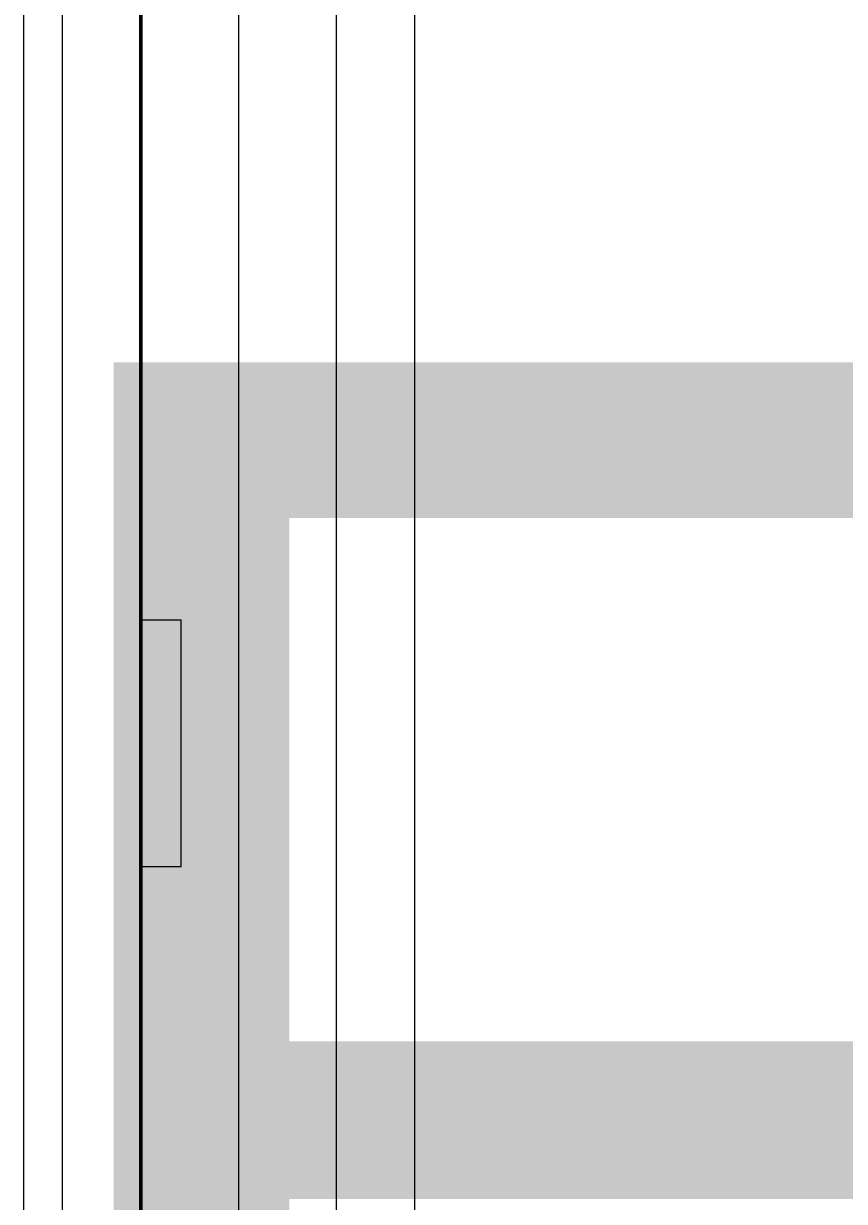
# Model space of a CAD drawing. Header units: inches. Extents: x -4235 to -464, y 9706 to 12425.
# Drawn here: x -2921.32 to -2916.07, y 11462.67 to 11470.21 of the extents above; entities that cross this region are included whole.
import ezdxf

# ---------------------------------------------------------------- set-up
doc = ezdxf.new("R2010")
doc.units = ezdxf.units.IN
doc.header["$MEASUREMENT"] = 0
for name, color, linetype, lineweight in [('0-1', 7, 'Continuous', 5), ('0-3', 7, 'Continuous', 9), ('A-AREA-IDEN', 2, 'Continuous', 9), ('A-WALL-2', 50, 'Continuous', 13), ('I-WALL-1', 250, 'Continuous', 50), ('P-SANR-FIXT-1', 7, 'Continuous', 9), ('P-SANR-FIXT-2', 254, 'Continuous', 9)]:
    doc.layers.add(name, color=color, linetype=linetype, lineweight=lineweight)
doc.styles.add('Century Gothic', font='ufonts.com_century-gothic.ttf', dxfattribs={"height": 9})

# ---------------------------------------------------------------- blocks, each defined once
blk = doc.blocks.new('Plbg-Sink Wall Mounted-UH - Sink-403447-BACKGROUND - 1ST FLOOR')
at = {"layer": 'P-SANR-FIXT-1'}
for p, q in [((12, -0.5), (-12, -0.5)), ((-12, -0.75), (12, -0.75))]:
    blk.add_line(p, q, dxfattribs=at)
at = {"layer": 'P-SANR-FIXT-2'}
for p, q in [((0.7874, 0.2572), (-0.7874, 0.2572)), ((-0.7874, 0.2572), (-0.7874, 0)), ((0.7874, 0.2572), (-0.7874, 0.2572)), ((-0.7874, 0.2572), (-0.7874, 0)), ((0.7874, 0), (0.7874, 0.2572)), ((0.7874, 0), (0.7874, 0.2572)), ((12, 0), (-12, 0))]:
    blk.add_line(p, q, dxfattribs=at)
blk = doc.blocks.new('CTR - 1st Phase - Common Walls_rvt-1-BACKGROUND - 1ST FLOOR')
at = {"layer": 'A-WALL-2'}
for p, q in [((-2919.9487, 11541.2269), (-2919.9487, 11449.3519)), ((-2919.3237, 11541.2269), (-2919.3237, 11449.3519)), ((-2918.8237, 11541.2269), (-2918.8237, 11449.3519))]:
    blk.add_line(p, q, dxfattribs=at)
at = {"layer": 'I-WALL-1'}
blk.add_line((-2920.5737, 11540.6019), (-2920.5737, 11449.9769), dxfattribs=at)
at = {"layer": '0-3', "rotation": 269.9999999999986}
blk.add_blockref('Plbg-Sink Wall Mounted-UH - Sink-403447-BACKGROUND - 1ST FLOOR', (-2920.5737, 11465.6019), dxfattribs=at)

msp = doc.modelspace()

# ---------------------------------------------------------------- block references
at = {"layer": '0-1'}
msp.add_blockref('CTR - 1st Phase - Common Walls_rvt-1-BACKGROUND - 1ST FLOOR', (0, 0), dxfattribs=at)

# ---------------------------------------------------------------- texts
at = {"layer": 'A-AREA-IDEN', "insert": (-2981.2754, 11468.0395), "char_height": 9, "width": 86.355, "attachment_point": 1, "style": 'Century Gothic'}
msp.add_mtext('114 - (38 SF)', dxfattribs=at)

doc.saveas('drawing.dxf')
